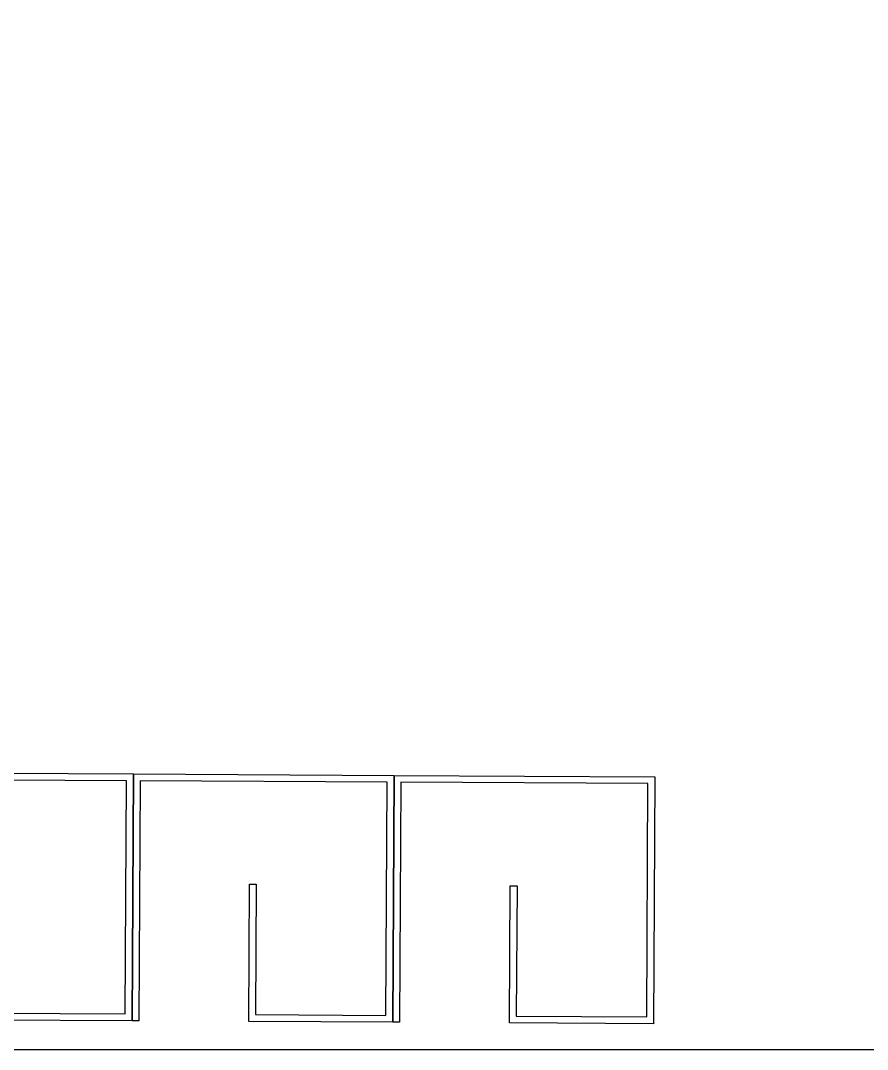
# Model space of a CAD drawing. Header units: millimetres. Extents: x -14813 to 141433, y -60308 to 84383.
# Drawn here: x 101649 to 107821, y 54383 to 61883 of the extents above; entities that cross this region are included whole.
import ezdxf

# ---------------------------------------------------------------- set-up
doc = ezdxf.new("R2010")
doc.units = ezdxf.units.MM
doc.layers.add('раздевалки', color=40, linetype='Continuous', lineweight=25)
doc.layers.add('территория', color=74, linetype='Continuous', lineweight=25)

msp = doc.modelspace()

# ---------------------------------------------------------------- linework, layer by layer
at = {"layer": 'раздевалки'}
for points in [[(100561.8, 54602), (100571.7, 56402), (102471.6, 56391.5), (102461.8, 54591.6), (101411.8, 54597.3), (101417.3, 55597.3), (101467.3, 55597), (101462, 54647.1), (102412, 54641.8), (102421.4, 56341.8), (100621.4, 56351.7), (100611.8, 54601.7), (100561.8, 54602)], [(102461.8, 54591.6), (102471.6, 56391.5), (104371.6, 56381.1), (104361.7, 54581.1), (103311.7, 54586.9), (103317.2, 55586.9), (103367.2, 55586.6), (103362, 54636.6), (104312, 54631.4), (104321.3, 56331.4), (102521.4, 56341.3), (102511.8, 54591.3), (102461.8, 54591.6)], [(104361.7, 54581.1), (104371.6, 56381.1), (106271.6, 56370.7), (106261.7, 54570.7), (105211.7, 54576.5), (105217.2, 55576.5), (105267.2, 55576.2), (105262, 54626.2), (106212, 54621), (106221.3, 56321), (104421.3, 56330.8), (104411.7, 54580.9), (104361.7, 54581.1)]]:
    msp.add_lwpolyline(points, dxfattribs=at)
at = {"layer": 'территория'}
msp.add_lwpolyline([(95477.7, 54383.1), (125477.7, 54383.1), (139338.5, 64533.6), (136889.7, 84383.1), (104191.9, 84383.1), (95477.7, 54383.1)], dxfattribs=at)

doc.saveas('drawing.dxf')
